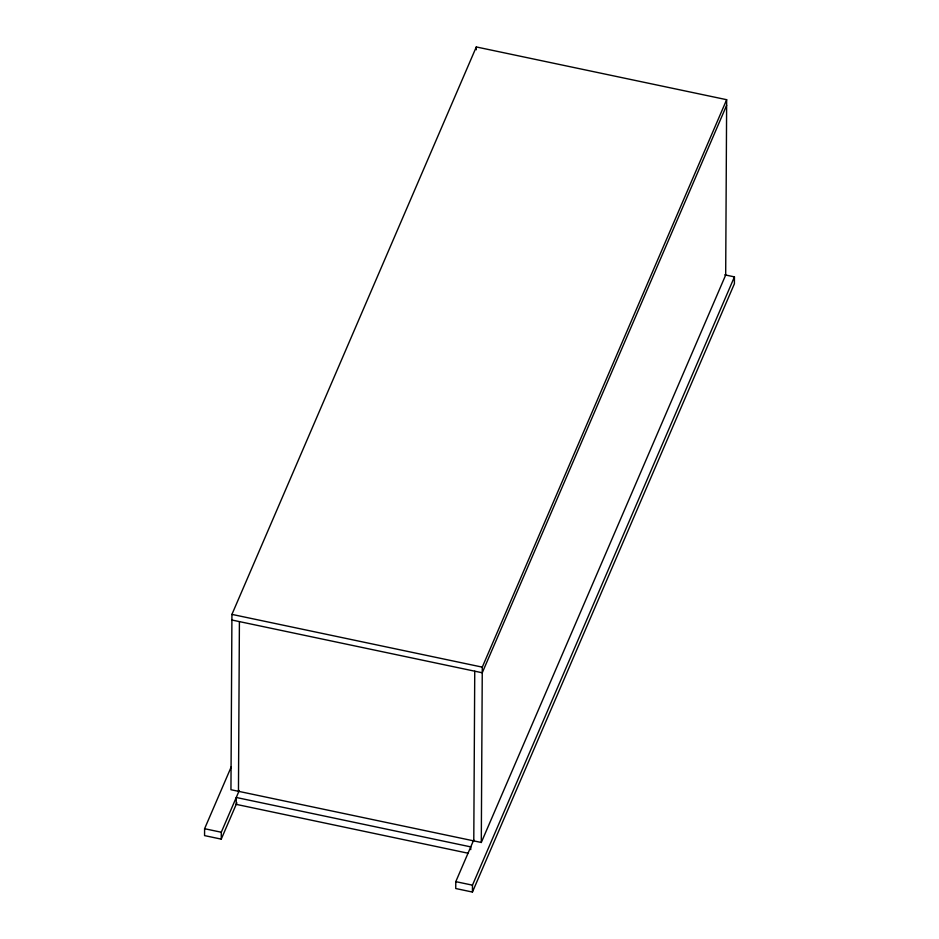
<?xml version="1.0" encoding="UTF-8"?>
<svg xmlns="http://www.w3.org/2000/svg" width="939" height="939" viewBox="0 0 939 939"><rect width="100%" height="100%" fill="white"/><g stroke="black" fill="none" stroke-linecap="round" stroke-linejoin="round"><path stroke-width="1.41" d="M231.264 766.811L204.596 828.714L204.561 835.604L221.252 839.126L236.898 802.786M221.252 839.126L221.287 832.236L239.257 790.521M231.933 614.388L230.947 789.722L481.296 842.471L725.683 275.033L726.657 99.698L476.308 46.95L231.933 614.388L482.282 667.136L481.296 842.471M238.459 791.307L239.41 621.606M473.749 839.924L455.779 881.651L455.744 888.529L472.434 892.05L734.404 283.766L734.439 276.876L724.708 274.834M470.732 849.642L470.756 846.884L236.264 797.481L236.217 804.359L467.857 853.175M476.296 49.767L476.308 46.95M472.434 892.05L472.47 885.16L734.439 276.876M473.784 840.886L474.747 671.197M482.282 667.136L726.657 99.698M726.633 105.332L482.247 672.77L231.898 620.022M204.596 828.714L221.287 832.236M455.779 881.651L472.47 885.16"/></g></svg>
